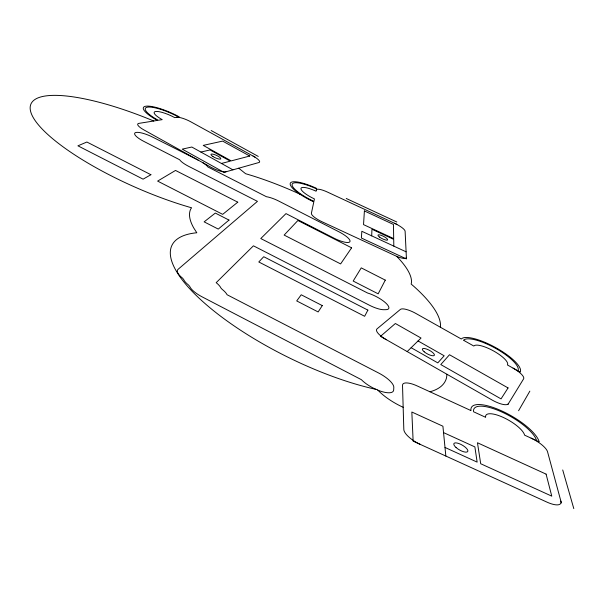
<?xml version="1.0" encoding="UTF-8"?>
<svg xmlns="http://www.w3.org/2000/svg" width="604" height="604" viewBox="0 0 604 604"><rect width="100%" height="100%" fill="white"/><g stroke="black" fill="none" stroke-linecap="round" stroke-linejoin="round"><path stroke-width="0.91" d="M371.687 235.854L371.951 229.256L393.71 239.358L393.823 246.122M447.005 374.299L446.484 377.976A152.601 48.743 26.4 0 1 430.531 391.611L429.882 391.754M440.331 327.202L440.497 326.243A138.452 40.158 26.2 0 0 413.944 286.462L411.135 284.046L411.399 283.095A129.211 35.017 25.7 0 0 397.507 257.168L396.685 256.345M518.572 410.728L529.844 391.143M507.828 404.604L523.615 378.851A14.73 4.205 29 0 0 513.068 368.123M407.179 351.573L421.026 338.044L395.371 323.51L380.482 336.345L491.958 399.946A15.764 4.824 29.3 0 0 508.387 403.683M221.457 163.465L230.275 161.147L210.041 149.943L200.906 152.065M377.779 390.131L378.602 390.463A19.955 6.818 27.9 0 0 393.665 390.003L393.816 387.526A19.857 6.75 27.9 0 0 378.61 372.993L227.044 294.714L226.681 294.05A19.388 6.531 24.9 0 0 222.098 289.308L220.89 287.972A19.253 6.433 24.8 0 0 217.085 283.427L216.179 282.68L253.431 245.82L369.369 305.209A16.935 4.953 27 0 0 383.812 309.709L385.805 309.678A16.897 4.93 27.1 0 0 385.654 302.906A16.897 4.93 27.1 0 0 367.579 293.016L260.777 238.542L285.986 213.605L333.876 238.104A15.062 3.941 26.2 0 0 349.822 241.811A15.062 3.941 26.2 0 0 338.965 231.83L278.837 201.117A14.987 3.911 25.4 0 0 266.44 196.723L207.919 166.976A14.957 3.85 24.3 0 0 203.397 163.08L202.68 162.627M153.71 121.004L152.601 120.528A128.871 34.081 23.8 0 0 31.702 114.526A128.871 34.081 23.8 0 0 189.928 207.315L191.581 207.768L190.728 209.059A138.452 40.158 26.2 0 0 193.793 228.048L196.821 232.789L195.673 232.872A152.601 48.743 26.4 0 0 204.801 303.359A152.601 48.743 26.4 0 0 373.423 388.78L377.183 389.565L379.893 392.139A33.937 11.514 28.4 0 0 401.245 406.401L403.17 407.292M375.771 389.27L375.046 388.946A19.955 6.818 27.9 0 1 361.343 379.652L202.272 296.934A19.532 6.629 24.9 0 1 189.686 286.372L188.493 285.005A19.388 6.523 24.8 0 1 183.593 279.38L182.423 278.029A19.245 6.425 24.6 0 1 178.105 269.293L257.455 201.358L188.848 166.432A15.04 3.896 24.3 0 1 179.607 159.728L144.077 141.51A14.979 3.813 23.8 0 1 135.273 132.706A14.979 3.813 23.8 0 1 152.669 137.131L198.112 160.083M443.532 432.592L474.865 446.9L477.137 462.113L444.997 447.451M346.235 198.474L396.813 222.008M396.881 224.363L327.398 192.049A11.65 2.786 25.9 0 0 316.345 189.966M406.107 251.823L361.834 231.279L361.381 238.029L406.447 258.927L405.11 231.234A11.642 2.763 26.6 0 0 394.571 223.291M211.151 130.524L258.255 156.413M255.198 157.236L190.819 121.819A11.567 2.695 24.2 0 0 176.768 117.304M232.94 169.837L191.823 147.029L182.227 149.128L223.993 172.359L258.889 162.529A11.657 2.778 24.9 0 0 253.031 156.036M418.051 340.958L444.182 355.779L437.809 362.883L411.143 347.7M299.146 193.62L299.886 194.118L293.031 191.053A129.211 35.017 25.7 0 0 251.77 175.545L245.609 173.71L238.739 168.206M562.717 469.972L573.8 508.613M561.365 502.951L547.549 451.792A16.912 5.406 30.3 0 0 531.09 438.134M445.843 456.05L442.913 426.22L411.837 412.019L413.136 441.146L546.967 502.128A18.437 6.304 31.2 0 0 560.867 501.101M536.594 440.656A35.885 11.476 29.8 0 0 502.166 412.147A35.885 11.476 29.8 0 0 473.581 411.777L485.624 417.296A22.189 7.097 29.8 0 1 503.291 417.44A22.189 7.097 29.8 0 1 524.604 435.159L539.183 441.841A38.845 12.42 29.8 0 0 501.924 411.014A38.845 12.42 29.8 0 0 470.977 410.584L417.085 385.888A16.708 5.557 28.5 0 0 402.521 385.375L403.819 429.489A18.15 6.508 29.2 0 0 420.414 444.461M517.87 370.826A31.204 8.849 28.7 0 0 495.982 348.576A31.204 8.849 28.7 0 0 463.54 340.263L473.823 346.047A19.298 5.474 28.7 0 1 493.913 351.151A19.298 5.474 28.7 0 1 507.428 364.952L520.135 372.102A33.779 9.581 28.7 0 0 496.435 348.025A33.779 9.581 28.7 0 0 461.32 339.018L415.982 313.506A14.285 4.115 27.6 0 0 400.384 309.422L377.024 328.878A15.266 4.704 27.6 0 0 386.386 339.72M316.572 188.909A25.511 6.191 25.7 0 0 292.125 184.394A25.511 6.191 25.7 0 0 313.921 201.358L314.442 198.912A15.779 3.828 25.7 0 1 300.966 188.425A15.779 3.828 25.7 0 1 316.081 191.219L316.677 188.418A27.618 6.704 25.7 0 0 290.214 183.525A27.618 6.704 25.7 0 0 313.808 201.895L311.392 213.28A12.473 3.186 25.9 0 0 322.098 221.796L397.009 256.489A12.465 3.156 26.8 0 0 406.371 257.327M178.49 117.025A25.293 5.957 24 0 0 147.542 107.157A25.293 5.957 24 0 0 158.24 120.272L162.212 119.637A15.644 3.684 24 0 1 155.575 111.513A15.644 3.684 24 0 1 174.737 117.629L179.297 116.897A27.384 6.448 24 0 0 145.798 106.221A27.384 6.448 24 0 0 157.372 120.415L138.912 123.375A12.382 3.065 23.8 0 0 143.911 129.913L210.902 167.202A12.473 3.163 24.6 0 0 226.009 171.793M364.401 210.947L363.533 224.613L393.695 238.618L393.446 224.454L364.401 210.947M385.284 280.128L378.172 293.831L353.181 281.056L361.252 267.874L385.284 280.128M367.881 310.109L364.642 316.292L258.791 261.97L263.737 256.723L367.881 310.109M508.062 387.934L501.041 398.889L440.784 364.574L449.489 354.744L508.062 387.934M322.294 305.609L318.142 311.951L296.707 300.92L301.23 294.782L322.294 305.609M351.611 247.829L340.618 263.91L284.144 235.084L297.9 220.49L351.611 247.829M228.999 220.075L218.263 229.09L204.137 221.857L215.311 213.076L228.999 220.075M237.772 202.174L222.672 214.352L157.614 181.094L175.53 170.441L237.772 202.174M150.894 174.715L143.088 179.162L77.916 145.821L86.9 142.023L150.894 174.715M249.724 156.028L231.234 160.891L203.223 145.39L222.627 141.109L249.724 156.028M546.084 474.117L477.462 442.762L480.701 463.736L551.769 496.148L546.084 474.117M456.005 447.473A7.98 2.786 29.8 0 0 467.715 451.55A7.98 2.786 29.8 0 0 458.791 443.51A7.98 2.786 29.8 0 0 456.005 447.473M424.197 351.8A6.772 2.061 28.1 0 0 434.261 355.446A6.772 2.061 28.1 0 0 426.703 349.104A6.772 2.061 28.1 0 0 424.197 351.8M379.584 237.108A5.413 1.344 26.6 0 0 387.579 239.984A5.413 1.344 26.6 0 0 381.23 235.341A5.413 1.344 26.6 0 0 379.584 237.108M212.925 156.512A5.406 1.336 24.6 0 0 220.8 158.844A5.406 1.336 24.6 0 0 213.922 154.42A5.406 1.336 24.6 0 0 212.925 156.512"/></g></svg>
